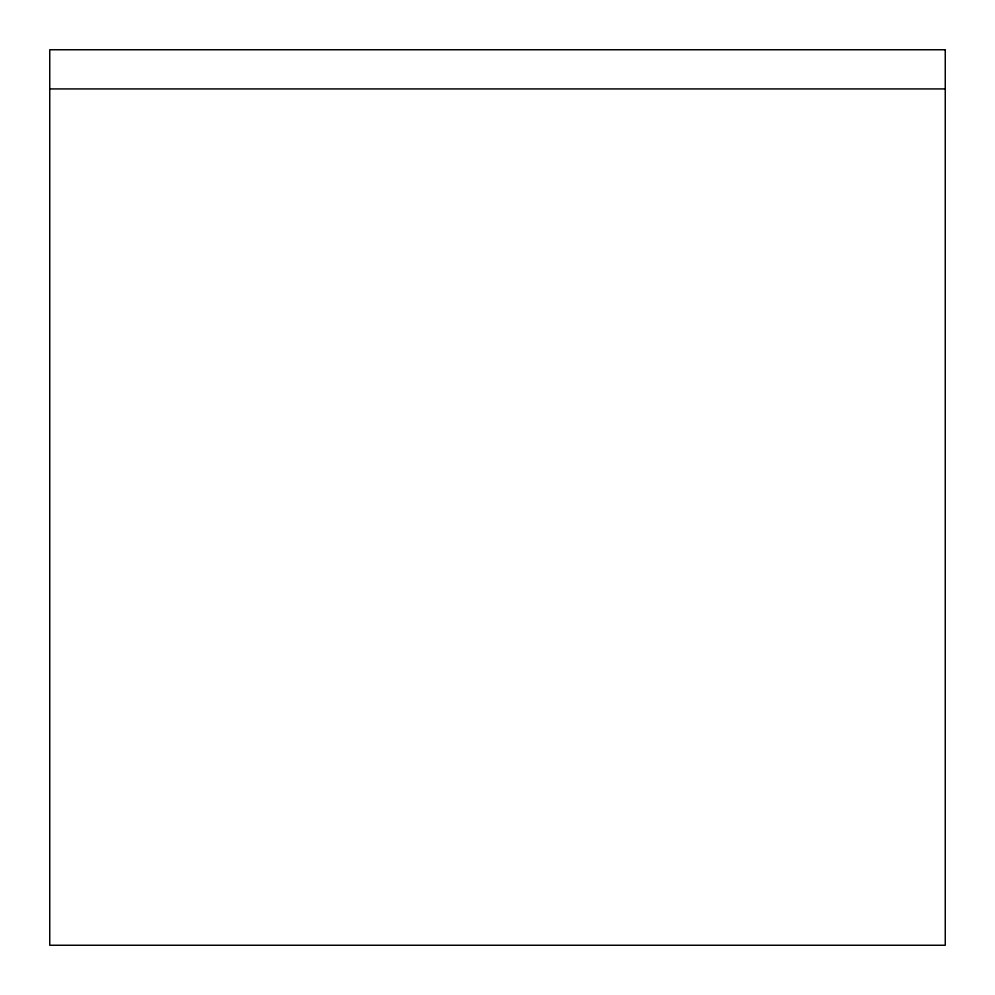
<?xml version="1.0" encoding="UTF-8"?>
<svg xmlns="http://www.w3.org/2000/svg" width="995" height="995" viewBox="0 0 995 995"><rect width="100%" height="100%" fill="white"/><g stroke="black" fill="none" stroke-linecap="round" stroke-linejoin="round"><path stroke-width="1.49" d="M49.75 88.928L945.25 88.928M945.25 49.75L49.75 49.75L49.75 945.25L945.25 945.25L945.25 49.75"/></g></svg>
